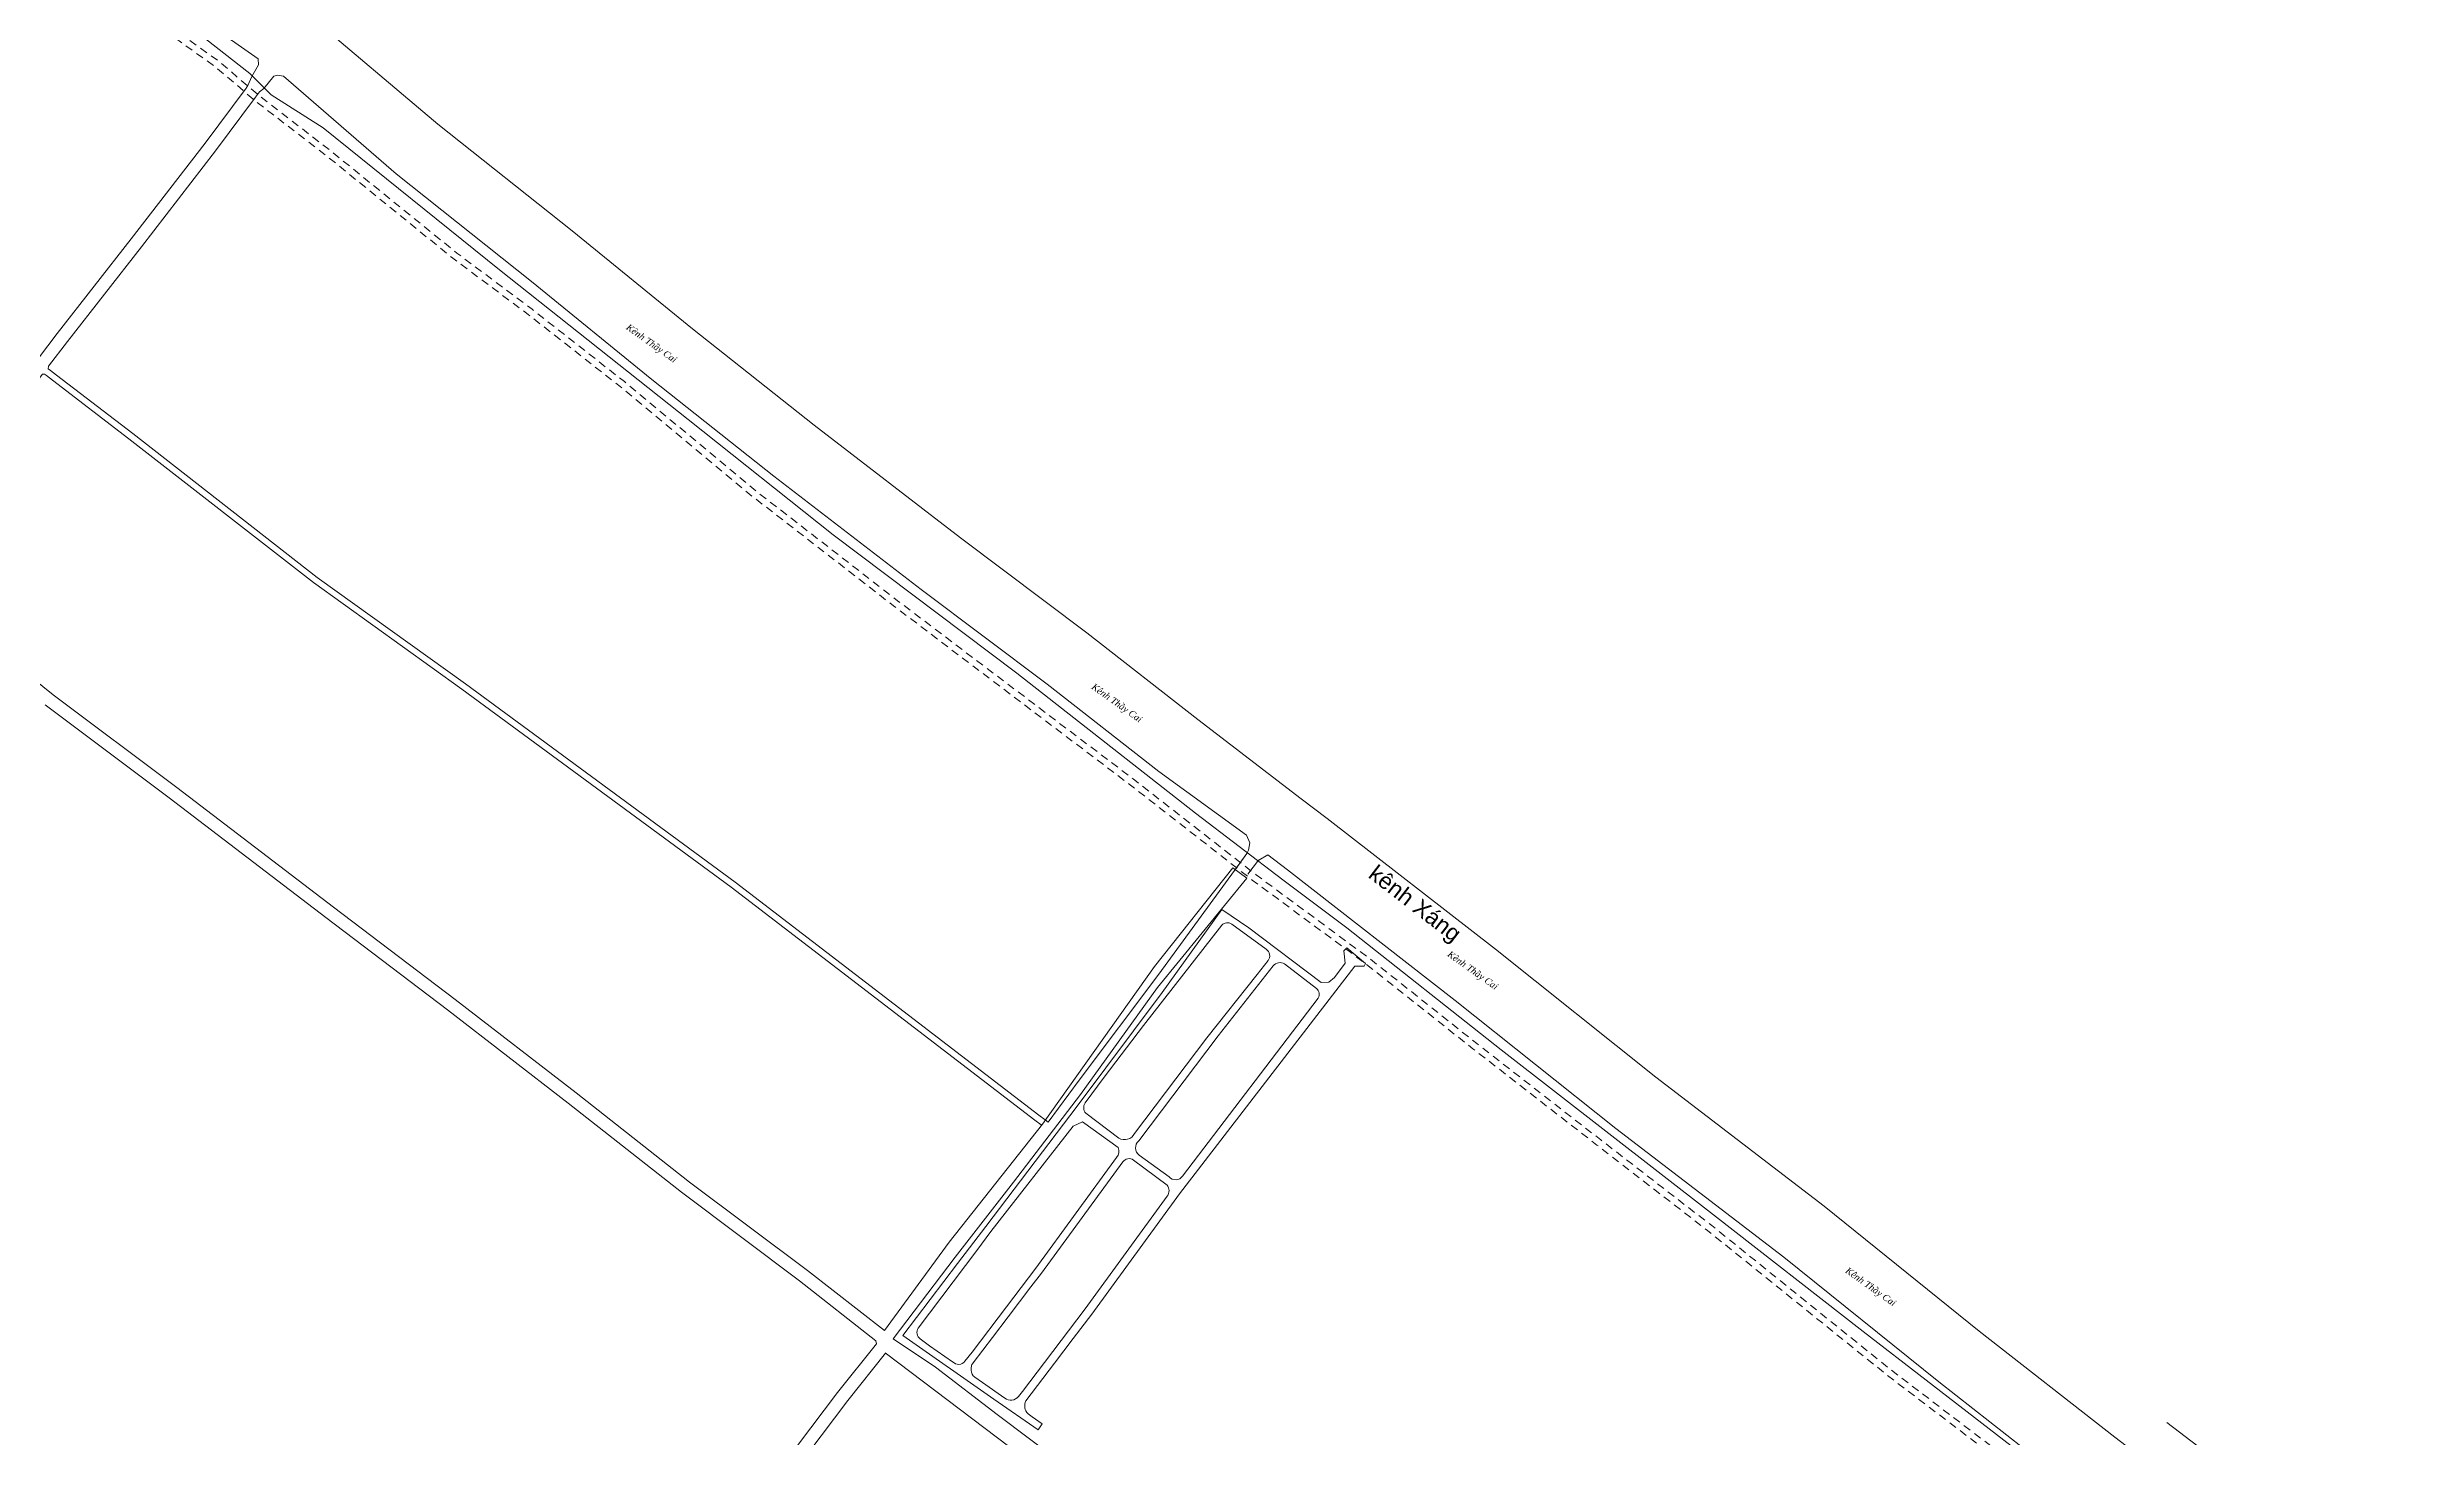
# Model space of a CAD drawing. Header units: metres. Extents: x 556238 to 587446, y 1177111 to 1219372.
# Drawn here: x 573512 to 575333, y 1211371 to 1212440 of the extents above; entities that cross this region are included whole.
import ezdxf

# ---------------------------------------------------------------- set-up
doc = ezdxf.new("R2010")
doc.units = ezdxf.units.M
doc.header["$MEASUREMENT"] = 0
doc.linetypes.add('Xr_Nen GT$0$MON', pattern=[10, 6, -4])
for name, color, linetype, lineweight in [('Xr_Nen GT$0$DUONG NHUA', 38, 'Continuous', 0), ('Xr_Nen GT$0$DUONG_DA', 38, 'Xr_Nen GT$0$MON', 0), ('Xr_Nen GT$0$huong nuoc chay', 7, 'Continuous', 0), ('Xr_Nen GT$1$SONG_HO', 250, 'Continuous', 0)]:
    doc.layers.add(name, color=color, linetype=linetype, lineweight=lineweight)
doc.styles.add('Xr_Nen GT$0$ROMANC', font='romanc.shx')
doc.styles.add('Xr_Nen GT$0$STANDARD', font='VNARIAL.TTF')
doc.linetypes.add('Xr_Nen GT$0$TAL_N_P', pattern='A,2,[130,ltypeshp.shx,S=1,R=0,X=0,Y=-1],4,[130,ltypeshp.shx,S=2,R=0,X=0,Y=-2],2', length=8)
doc.linetypes.add('Xr_Nen GT$1$TL_T', pattern='A,2,[130,ltypeshp.shx,S=1,R=0,X=0,Y=1],2', length=4)

msp = doc.modelspace()

# ---------------------------------------------------------------- linework, layer by layer
at = {"layer": 'Xr_Nen GT$0$DUONG NHUA', "flags": 128}
for points in [[(574273.52808, 1211377.04181), (574276.53919, 1211381.73661), (574268.80995, 1211386.98038), (574265.75483, 1211389.34068, -0.3173151346), (574264.05735, 1211399.41339), (574286.07862, 1211428.25726), (574300.52391, 1211447.35082), (574314.8199, 1211466.09712), (574382.10845, 1211558.48341), (574516.85827, 1211733.43788), (574523.93401, 1211733.57387), (574525.15858, 1211735.61326), (574510.59898, 1211747.71367), (574508.42182, 1211745.40235), (574509.37431, 1211735.88519), (574501.34608, 1211724.73646), (574496.85572, 1211721.33747), (574490.86861, 1211721.06554), (574435.44902, 1211762.97366), (574414.76606, 1211776.97752), (574368.74324, 1211713.38665), (574303.4021, 1211625.86929), (574233.30463, 1211533.34281)], [(574310.15643, 1211620.50758), (574335.45827, 1211601.24298, 0.4155550249), (574347.64389, 1211604.81301), (574403.16042, 1211678.31825), (574441.91046, 1211727.03619), (574450.16872, 1211737.82072, 0.4381066111), (574448.63505, 1211746.6319), (574422.36602, 1211765.90284, 0.3977770578), (574414.69777, 1211764.94508), (574354.3773, 1211687.86951), (574324.26467, 1211648.15718), (574309.68198, 1211628.37928, 0.3625020046), (574310.15643, 1211620.50758, 0.0910746374)], [(574350.78715, 1211599.17881), (574411.76788, 1211680.01814), (574454.13933, 1211733.69333, -0.3762824618), (574462.8753, 1211735.30793), (574487.41766, 1211716.33419, -0.3975557453), (574488.56576, 1211709.02855), (574384.5163, 1211572.04129, -0.4642521356), (574374.21364, 1211571.50587), (574351.19799, 1211588.29995, -0.4847087567), (574350.78715, 1211599.17881, -3.7464071309)], [(574271.82152, 1211501.39347), (574333.83332, 1211586.49786, 0.2916616552), (574335.08533, 1211594.09694), (574307.5693, 1211613.86998), (574300.43071, 1211610.58368), (574237.17775, 1211529.66594)], [(574309.56118, 1211469.98057), (574372.71439, 1211556.71686, 0.3342966779), (574372.57824, 1211565.2823), (574346.70545, 1211584.49204, 0.4363221561), (574338.67723, 1211582.99646), (574275.96575, 1211497.58807)], [(574271.82152, 1211501.39347), (574249.20796, 1211471.56457), (574222.77415, 1211436.77279), (574217.27763, 1211429.81014, -0.4549147537), (574207.8239, 1211429.34969), (574189.90937, 1211441.7181), (574182.84673, 1211446.94131, -0.3924497938), (574181.27736, 1211455.27887), (574226.37103, 1211514.95423), (574237.17775, 1211529.66594)], [(574309.56118, 1211469.98057), (574278.36732, 1211428.83446), (574261.40587, 1211406.51756), (574258.30137, 1211402.63991, -0.4147422732), (574248.01172, 1211401.50991), (574230.69251, 1211413.44096), (574224.75345, 1211417.66484, -0.2366832019), (574221.96687, 1211422.91721, -0.0509562455), (574222.19024, 1211425.74376, -0.1290504287), (574223.4857, 1211428.51441), (574238.39519, 1211448.04663), (574250.44869, 1211464.06061), (574267.76301, 1211486.9391), (574275.96575, 1211497.58807)]]:
    msp.add_lwpolyline(points, format="xyb", dxfattribs=at)
msp.add_lwpolyline([(574273.52808, 1211377.04181), (574239.33197, 1211400.58209), (574169.44466, 1211449.47949), (574211.55448, 1211504.97079), (574233.30463, 1211533.34281)], dxfattribs=at)
at = {"layer": 'Xr_Nen GT$0$DUONG_DA', "flags": 128}
for points in [[(572887.99575, 1212999.95391), (573022.34737, 1212898.39103), (573116.00509, 1212826.90923), (573192.35794, 1212768.06164), (573310.02748, 1212675.06498), (573409.3754, 1212595.44651), (573508.513, 1212519.9205), (573640.892, 1212425.21066), (573672.63699, 1212398.16826), (573726.61408, 1212356.59195), (573823.71143, 1212277.83371), (573881.56141, 1212234.6146), (573952.39746, 1212179.05926), (574053.57259, 1212094.99137), (574162.48535, 1212010.50923), (574253.09598, 1211941.88658), (574343.51362, 1211873.47619), (574437.99182, 1211799.76092), (574524.12353, 1211736.22954), (574607.60462, 1211670.06189), (574702.89328, 1211595.95449), (574787.98428, 1211530.21639), (574926.039, 1211419.01561), (575054.91226, 1211320.89499), (575159.56241, 1211240.25901), (575185.44381, 1211217.38762), (575270.11711, 1211150.64744), (575371.92004, 1211073.09493), (575463.127, 1211003.27044), (575558.21209, 1210932.60643), (575691.76883, 1210829.39874), (575691.76883, 1210829.39874), (575892.33669, 1210680.17525)], [(572891.01091, 1213003.94249), (573025.37173, 1212902.37265), (573119.04802, 1212830.87668), (573195.43433, 1212772.0033), (573313.14106, 1212678.97725), (573412.45429, 1212599.38658), (573511.48333, 1212523.94327), (573643.97334, 1212429.15402), (573675.78563, 1212402.05429), (573729.715, 1212360.51474), (573826.78379, 1212281.77966), (573884.60091, 1212238.58511), (573955.53861, 1212182.95004), (574056.70346, 1212098.89069), (574165.52707, 1212014.4777), (574256.11466, 1211945.8725), (574346.56007, 1211877.44111), (574441.01423, 1211803.74459), (574527.16133, 1211740.20186), (574610.69235, 1211673.99464), (574705.95647, 1211599.90631), (574791.08125, 1211534.14212), (574929.12225, 1211422.95239), (575057.95262, 1211324.86443), (575162.74738, 1211244.11702), (575188.64939, 1211221.22741), (575273.17986, 1211154.59981), (575374.9547, 1211077.0687), (575466.13806, 1211007.26228), (575561.23223, 1210936.59153), (575694.79003, 1210833.38301), (575895.32128, 1210684.18676)]]:
    msp.add_lwpolyline(points, dxfattribs=at)
at = {"layer": 'Xr_Nen GT$0$huong nuoc chay', "color": 30, "true_color": 0xf07a00}
msp.add_lwpolyline([(575140.89834, 1211382.60778), (575402.76749, 1211182.54263), (575456.38744, 1211141.3318)], dxfattribs=at)
at = {"layer": 'Xr_Nen GT$1$SONG_HO'}
for p, q in [((573516.20441, 1212183.94285), (573511.4476, 1212187.59586)), ((573516.20441, 1212183.94285), (573511.4476, 1212187.59586)), ((573519.22763, 1212187.92541), (573514.47082, 1212191.57842)), ((573519.22763, 1212187.92541), (573514.47082, 1212191.57842)), ((574275.8403, 1211611.45903), (574271.08049, 1211615.11104)), ((574275.8403, 1211611.45903), (574271.08049, 1211615.11104)), ((574278.82659, 1211615.46767), (574274.06678, 1211619.11968)), ((574278.82659, 1211615.46767), (574274.06678, 1211619.11968))]:
    msp.add_line(p, q, dxfattribs=at)
at = {"layer": 'Xr_Nen GT$1$SONG_HO', "linetype": 'Xr_Nen GT$0$TAL_N_P', "flags": 128}
msp.add_lwpolyline([(575902.25496, 1210693.46575), (575787.99788, 1210774.39709), (575629.75937, 1210891.95335), (575477.05509, 1211011.94892), (575330.46687, 1211120.52645), (575235.36675, 1211195.00872), (575141.94876, 1211269.59529), (575052.81875, 1211340.5498), (574907.4722, 1211452.75436), (574792.58464, 1211542.29687), (574629.25161, 1211669.25647), (574510.67816, 1211763.08478), (574461.55772, 1211799.98783), (574394.33219, 1211851.2332), (574257.13956, 1211958.74527), (574116.07914, 1212065.04055), (574004.45564, 1212153.77453), (573859.70269, 1212268.90407), (573724.1399, 1212378.10103), (573684.22956, 1212403.34201), (573667.67861, 1212419.87933), (573526.66166, 1212530.58687), (573358.00493, 1212660.59437), (573175.43374, 1212795.93622), (572990.4157, 1212942.74947), (572888.78464, 1213015.779), (572758.75641, 1213114.118), (572590.72793, 1213239.21152), (572432.05843, 1213358.41762), (572257.26942, 1213491.26858), (572128.02256, 1213584.96956), (572111.88028, 1213594.15696), (572097.37263, 1213598.03612), (572081.02602, 1213600.28192), (572059.1625, 1213603.34437), (572050.98919, 1213603.14024), (571951.75945, 1213589.5206), (571893.93331, 1213579.92484)], dxfattribs=at)
at = {"layer": 'Xr_Nen GT$1$SONG_HO'}
for points in [[(573664.85675, 1212408.54809), (573666.29325, 1212410.48507), (573669.25808, 1212417.51307), (573674.37209, 1212426.41829), (573674.24749, 1212430.98655), (573656.13635, 1212443.71375), (573569.74675, 1212503.36127), (573483.37672, 1212570.86697), (573387.63079, 1212643.17695), (573306.70489, 1212702.81194), (573293.76767, 1212717.18988), (573262.4182, 1212739.81182), (573196.81765, 1212785.74578), (573072.28929, 1212883.7457), (572956.7658, 1212968.88216)], [(573664.85675, 1212408.54809), (573666.29325, 1212410.48507), (573669.25808, 1212417.51307), (573674.37209, 1212426.41829), (573674.24749, 1212430.98655), (573656.13635, 1212443.71375), (573569.74675, 1212503.36127), (573483.37672, 1212570.86697), (573387.63079, 1212643.17695), (573306.70489, 1212702.81194), (573293.76767, 1212717.18988), (573262.4182, 1212739.81182), (573196.81765, 1212785.74578), (573072.28929, 1212883.7457), (572956.7658, 1212968.88216)], [(575140.99468, 1211340.56732), (575100.89463, 1211371.35496), (574996.70119, 1211453.06032), (574877.455, 1211549.13385), (574748.08733, 1211648.09195), (574624.93087, 1211746.51477), (574495.64526, 1211847.12639), (574475.68957, 1211862.26557), (574396.2445, 1211923.14032), (574310.95645, 1211989.91028), (574213.76434, 1212062.7845), (574101.30837, 1212149.56556), (574007.95706, 1212223.52602), (573915.42585, 1212298.80517), (573812.17727, 1212380.98246), (573711.5109, 1212465.89672)], [(575140.99468, 1211340.56732), (575100.89463, 1211371.35496), (574996.70119, 1211453.06032), (574877.455, 1211549.13385), (574748.08733, 1211648.09195), (574624.93087, 1211746.51477), (574495.64526, 1211847.12639), (574475.68957, 1211862.26557), (574396.2445, 1211923.14032), (574310.95645, 1211989.91028), (574213.76434, 1212062.7845), (574101.30837, 1212149.56556), (574007.95706, 1212223.52602), (573915.42585, 1212298.80517), (573812.17727, 1212380.98246), (573711.5109, 1212465.89672)], [(573672.16381, 1212401.61548), (573675.16521, 1212405.66408), (573678.55067, 1212408.16807), (573686.30505, 1212417.86653), (573689.08187, 1212418.45548), (573693.63932, 1212417.84826), (573780.19189, 1212342.55096), (573884.08605, 1212259.85918), (573976.66118, 1212184.54494), (574070.51639, 1212110.18531), (574183.49924, 1212022.99804), (574280.55165, 1211950.22815), (574366.1221, 1211883.23754), (574433.53639, 1211834.18502), (574436.12757, 1211828.47288), (574435.19125, 1211822.63357), (574433.89241, 1211820.16737), (574424.38211, 1211807.11606), (574366.27023, 1211727.46514), (574305.14097, 1211645.77417), (574281.2065, 1211613.64217), (574278.82659, 1211615.46767)], [(573672.16381, 1212401.61548), (573675.16521, 1212405.66408), (573678.55067, 1212408.16807), (573686.30505, 1212417.86653), (573689.08187, 1212418.45548), (573693.63932, 1212417.84826), (573780.19189, 1212342.55096), (573884.08605, 1212259.85918), (573976.66118, 1212184.54494), (574070.51639, 1212110.18531), (574183.49924, 1212022.99804), (574280.55165, 1211950.22815), (574366.1221, 1211883.23754), (574433.53639, 1211834.18502), (574436.12757, 1211828.47288), (574435.19125, 1211822.63357), (574433.89241, 1211820.16737), (574425.34631, 1211808.43927)], [(573664.85675, 1212408.54809), (573633.52365, 1212366.27884), (573576.64253, 1212292.73938), (573519.70934, 1212219.97286), (573464.4367, 1212147.1742)], [(573514.47082, 1212191.57842), (573512.78643, 1212192.87132), (573513.14312, 1212194.78999), (573527.62832, 1212213.86854), (573584.53343, 1212286.60114), (573641.49479, 1212360.24237), (573672.16381, 1212401.61548)], [(573514.47082, 1212191.57842), (573512.78643, 1212192.87132), (573513.14312, 1212194.78999), (573527.62832, 1212213.86854), (573584.53343, 1212286.60114), (573641.49479, 1212360.24237), (573672.16381, 1212401.61548)], [(574155.34556, 1211453.51525), (574096.2191, 1211499.53495), (574005.47243, 1211567.60117), (573918.39423, 1211636.20015), (573825.65316, 1211707.94854), (573732.09514, 1211778.83818), (573611.69278, 1211870.81985), (573516.51939, 1211942.22545), (573397.35393, 1212038.30219), (573396.85267, 1212041.36373), (573418.28271, 1212068.65112), (573472.42389, 1212141.15969), (573508.40366, 1212188.54822), (573509.9039, 1212188.78043), (573511.4476, 1212187.59586)], [(574271.08049, 1211615.11104), (574037.66604, 1211794.16087), (573830.57296, 1211946.49447), (573716.56309, 1212028.39756), (573574.71711, 1212139.01742), (573516.20441, 1212183.94285)], [(574271.08049, 1211615.11104), (574037.66604, 1211794.16087), (573830.57296, 1211946.49447), (573716.56309, 1212028.39756), (573574.71711, 1212139.01742), (573516.20441, 1212183.94285)], [(573519.22763, 1212187.92541), (573577.77626, 1212142.9709), (573719.56037, 1212032.39918), (573833.51235, 1211950.53822), (574040.62738, 1211798.18857), (574274.06678, 1211619.11968)], [(573519.22763, 1212187.92541), (573577.77626, 1212142.9709), (573719.56037, 1212032.39918), (573833.51235, 1211950.53822), (574040.62738, 1211798.18857), (574274.06678, 1211619.11968)], [(573510.37915, 1211934.33255), (573605.65832, 1211862.8487), (573726.04072, 1211770.88108), (573819.57479, 1211700.00949), (573912.24202, 1211628.31928), (573999.3781, 1211559.67416), (574090.13475, 1211491.59993), (574148.80777, 1211445.61448), (574149.17941, 1211443.09014), (574119.25842, 1211405.77321), (573945.07688, 1211174.87585), (573869.60364, 1211076.57926), (573867.29121, 1211076.59601), (573808.97246, 1211122.34961), (573750.1382, 1211169.45719), (573690.90864, 1211216.0089), (573571.15055, 1211310.61323), (573514.40516, 1211355.05327), (573457.67955, 1211400.61601)], [(575141.13853, 1211277.43663), (575070.04789, 1211332.01888), (574965.59601, 1211413.92783), (574846.58328, 1211509.81281), (574717.29442, 1211608.71073), (574593.97531, 1211707.26292), (574465.18761, 1211807.48738), (574449.93195, 1211819.06069), (574443.00864, 1211815.08185), (574442.7784, 1211814.96145), (574434.71683, 1211804.23509)], [(574162.1398, 1211446.96692), (574209.7459, 1211509.83165), (574254.6412, 1211567.35972), (574306.12156, 1211634.76392), (574365.17814, 1211717.25256), (574433.98255, 1211801.27276), (574422.98761, 1211809.22004), (574362.86614, 1211733.25333), (574276.97645, 1211612.01973), (574205.11973, 1211521.38567), (574155.34556, 1211453.51525)], [(574424.78408, 1211807.6677), (574424.38211, 1211807.11606), (574366.27023, 1211727.46514), (574305.14097, 1211645.77417), (574281.2065, 1211613.64217), (574278.82659, 1211615.46767)], [(574156.15417, 1211436.10339), (574127.15132, 1211399.63498), (573953.03199, 1211168.82144), (573877.62193, 1211070.60568), (573878.45442, 1211067.66228), (573932.31868, 1211024.51718), (573951.29929, 1211009.56059)]]:
    msp.add_lwpolyline(points, dxfattribs=at)
at = {"layer": 'Xr_Nen GT$1$SONG_HO', "linetype": 'Xr_Nen GT$1$TL_T', "flags": 128}
msp.add_lwpolyline([(574156.05564, 1211436.17624), (574251.65984, 1211363.65472), (574377.26352, 1211267.22622), (574492.00087, 1211178.27298), (574577.40929, 1211114.13837), (574676.0409, 1211038.05363), (574763.24345, 1210971.81231), (574800.46441, 1210943.12482), (574857.84729, 1210900.34629), (574888.7032, 1210876.32051), (574899.92333, 1210868.24542), (574903.92502, 1210866.28547), (574907.84821, 1210866.52065), (574911.1437, 1210868.40218), (574913.57602, 1210872.24375), (574913.88999, 1210874.67416), (574912.94832, 1210877.1829), (574908.0052, 1210881.4165), (574863.49754, 1210913.3635), (574839.25218, 1210931.00327), (574803.76223, 1210956.22364), (574772.27816, 1210981.98195), (574722.90238, 1211020.52548), (574677.60584, 1211058.83205), (574624.85422, 1211097.61393), (574570.29797, 1211137.8111), (574525.15633, 1211173.05819), (574484.02102, 1211204.69897), (574430.56576, 1211245.97688), (574388.3148, 1211276.59815), (574341.05154, 1211311.53276), (574291.67204, 1211351.41202), (574241.98042, 1211388.78077), (574194.56344, 1211425.29135), (574162.1398, 1211446.96692)], dxfattribs=at)

# ---------------------------------------------------------------- texts
at = {"layer": 'Xr_Nen GT$1$SONG_HO', "linetype": 'Continuous', "style": 'Xr_Nen GT$0$STANDARD'}
msp.add_text('kªnh X¸ng ', height=12.499992, rotation=322.45225374, dxfattribs=at).set_placement((574526.38356, 1211802.30422))
at = {"layer": 'Xr_Nen GT$1$SONG_HO', "char_height": 5, "width": 82.6404811, "attachment_point": 1, "rotation": 324.4932477, "style": 'Xr_Nen GT$0$ROMANC'}
for insert in [(573959.31485, 1212227.69009), (574316.94344, 1211951.26604), (574590.40679, 1211745.70654), (574896.2125, 1211502.42908)]:
    msp.add_mtext('{\\fTimes New Roman|b0|i1|c0|p18;Kênh Thầy Cai}', dxfattribs=dict(at, insert=insert))

doc.saveas('drawing.dxf')
